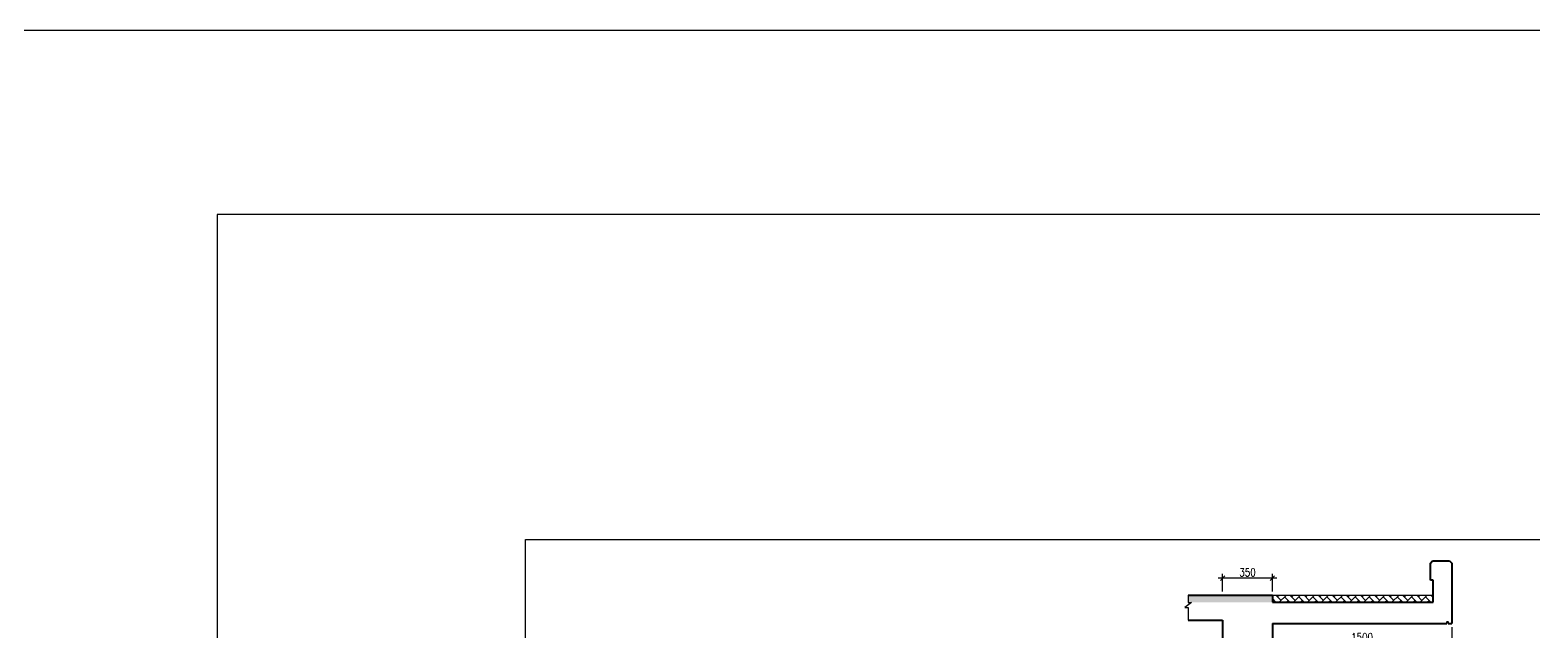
# Model space of a CAD drawing. Header units: millimetres. Extents: x 2061841 to 105821645, y -77612 to 48520811.
# Drawn here: x 105717309 to 105759587, y 48452619 to 48469551 of the extents above; entities that cross this region are included whole.
import ezdxf

# ---------------------------------------------------------------- set-up
doc = ezdxf.new("R2010")
doc.units = ezdxf.units.MM
doc.header["$LTSCALE"] = 10
doc.header["$MEASUREMENT"] = 0
doc.linetypes.add('E21yeHUG$0$0', pattern=[0])
doc.linetypes.add('HIDDEN', pattern=[0.375, 0.25, -0.125])
doc.layers.add('A-FIRE DOOR', color=1, linetype='Continuous', true_color=0xff0000)
for name, color, linetype in [('AS-COLS', 2, 'Continuous'), ('BORDER', 5, 'Continuous'), ('S-BEAM', 4, 'Continuous'), ('S-BEAM-1', 4, 'Continuous'), ('S-DIM', 7, 'Continuous'), ('S-OPENING', 6, 'Continuous'), ('S-SHADED', 252, 'Continuous')]:
    doc.layers.add(name, color=color, linetype=linetype)
doc.layers.add('DMA-slab', color=4, linetype='Continuous', lineweight=40)
doc.layers.add('S-Hatch Balcony', color=8, linetype='Continuous', lineweight=5)
doc.styles.add('200', font='romand.shx', dxfattribs={"width": 0.8, "height": 225})
doc.dimstyles.new('GR1', dxfattribs={"dimtxt": 225, "dimasz": 125, "dimexe": 125, "dimexo": 100, "dimgap": 50, "dimtad": 1, "dimdec": 0, "dimzin": 3, "dimdsep": 46, "dimtxsty": '200', "dimblk1": 'OBLIQUE', "dimblk2": 'OBLIQUE', "dimsah": 1, "dimcen": 0.0625, "dimdle": 125, "dimclrd": 3, "dimclre": 3, "dimclrt": 2, "dimadec": 0, "dimazin": 0, "dimtfac": 1, "dimtdec": 0, "dimtix": 1, "dimtmove": 0, "dimatfit": 3, "dimfxl": 1, "dimtolj": 1, "dimtzin": 0, "dimarcsym": 0})

# ---------------------------------------------------------------- blocks, each defined once
blk = doc.blocks.new('_Oblique')
at = {"color": 0, "linetype": 'ByBlock', "lineweight": -2}
blk.add_line((-0.5, -0.5), (0.5, 0.5), dxfattribs=at)
blk = doc.blocks.new('*D1062')
at = {"layer": 'Defpoints', "color": 0, "linetype": 'E21yeHUG$0$0', "transparency": 16777216}
for p in [(102987835, 48552147), (102987835, 48551670), (102989235, 48551670)]:
    blk.add_point(p, dxfattribs=at)
at = {"layer": 'S-DIM', "color": 3, "linetype": 'E21yeHUG$0$0', "lineweight": -2, "transparency": 16777216}
blk.add_line((102989360, 48552147), (102987710, 48552147), dxfattribs=at)
at = {"layer": 'S-DIM', "color": 3, "lineweight": -2, "transparency": 16777216}
for p, q in [((102987835, 48551770), (102987835, 48552272)), ((102989235, 48551770), (102989235, 48552272))]:
    blk.add_line(p, q, dxfattribs=at)
at = {"layer": 'S-DIM', "color": 3, "linetype": 'E21yeHUG$0$0', "lineweight": -2, "transparency": 16777216, "xscale": 125, "yscale": 125, "zscale": 125, "rotation": 180}
blk.add_blockref('_Oblique', (102987835, 48552147), dxfattribs=at)
at = {"layer": 'S-DIM', "color": 3, "linetype": 'E21yeHUG$0$0', "lineweight": -2, "transparency": 16777216, "xscale": 125, "yscale": 125, "zscale": 125}
blk.add_blockref('_Oblique', (102989235, 48552147), dxfattribs=at)
at = {"layer": 'S-DIM', "color": 2, "linetype": 'E21yeHUG$0$0', "transparency": 16777216, "insert": (102988535, 48552310), "char_height": 225, "attachment_point": 5, "style": '200'}
blk.add_mtext('\\A1;350', dxfattribs=at)
blk = doc.blocks.new('*D1063')
at = {"layer": 'Defpoints', "color": 0, "linetype": 'E21yeHUG$0$0', "transparency": 16777216}
for p in [(102994275, 48550870, -243658), (102989235, 48550582), (102994275, 48550322)]:
    blk.add_point(p, dxfattribs=at)
at = {"layer": 'S-DIM', "color": 3, "lineweight": -2, "transparency": 16777216}
for p, q in [((102989235, 48550482), (102989235, 48550197)), ((102994275, 48550770), (102994275, 48550197))]:
    blk.add_line(p, q, dxfattribs=at)
at = {"layer": 'S-DIM', "color": 3, "linetype": 'E21yeHUG$0$0', "lineweight": -2, "transparency": 16777216}
blk.add_line((102989110, 48550322), (102994400, 48550322), dxfattribs=at)
at = {"layer": 'S-DIM', "color": 3, "linetype": 'E21yeHUG$0$0', "lineweight": -2, "transparency": 16777216, "xscale": 125, "yscale": 125, "zscale": 125, "rotation": 180}
blk.add_blockref('_Oblique', (102989235, 48550322), dxfattribs=at)
at = {"layer": 'S-DIM', "color": 3, "linetype": 'E21yeHUG$0$0', "lineweight": -2, "transparency": 16777216, "xscale": 125, "yscale": 125, "zscale": 125}
blk.add_blockref('_Oblique', (102994275, 48550322), dxfattribs=at)
at = {"layer": 'S-DIM', "color": 2, "linetype": 'E21yeHUG$0$0', "transparency": 16777216, "char_height": 225, "attachment_point": 5, "style": '200'}
for s, insert in [('\\A1;1500\\P', (102991755, 48550484)), ('\\A1;AS/PLAN   ', (102991755, 48550100))]:
    blk.add_mtext(s, dxfattribs=dict(at, insert=insert))
blk = doc.blocks.new('TOWER-A TYPICAL FLOOR FRAMING PLAN N')
at = {"layer": 'S-Hatch Balcony'}
h = blk.add_hatch(dxfattribs=at)
h.set_pattern_fill('AR-HBONE', color=8, scale=35, style=0)
h.set_pattern_definition([(45, (102876775.44, 48525872.46), (2e-14, 197.9899), [420, -140]), (135, (102876874.43, 48525971.45), (2e-14, 197.9899), [420, -140])])
h.paths.add_polyline_path([(102993754.7, 48551470.3), (102989235.1, 48551471), (102989232.8, 48551471), (102989232.8, 48551669.8), (102989235.1, 48551669.8), (102993754.7, 48551669.8)])
at = {"layer": 'S-SHADED'}
h = blk.add_hatch(color=256, dxfattribs=at)
h.dxf.hatch_style = 1
h.paths.add_polyline_path([(102993754.7, 48551469.9), (102989235.1, 48551469.9), (102989235.1, 48551669.8), (102986863.9, 48551669.8), (102986863.9, 48551464.2), (102986959.2, 48551464.2), (102986775.8, 48551322.5), (102986865.1, 48551322.5), (102986865.1, 48550969.8), (102987835.1, 48550969.8), (102987835.1, 48548669.8), (102989235.1, 48548669.8), (102989235.1, 48550869.9), (102994135.1, 48550869.9), (102994135.1, 48550909.9), (102994175.1, 48550909.9), (102994175.1, 48550869.9), (102994275.1, 48550869.9), (102994275.1, 48552569.8), (102994215.1, 48552629.8), (102993735.1, 48552629.8), (102993675.1, 48552569.8), (102993675.1, 48552089.2), (102993754.7, 48552089.2), (102993754.7, 48551469.9)])
h.paths.add_polyline_path([(102993675.1, 48552089.2), (102993675.1, 48552569.8), (102993735.1, 48552629.8), (102994215.1, 48552629.8), (102994275.1, 48552569.8), (102994275.1, 48550869.9), (102994175.1, 48550869.9), (102994175.1, 48550909.9), (102994135.1, 48550909.9), (102994135.1, 48550869.9), (102989235.1, 48550869.9), (102989235.1, 48548669.8), (102987835.1, 48548669.8), (102987835.1, 48550969.8), (102986865.1, 48550969.8), (102986865.1, 48551322.5), (102986775.8, 48551322.5), (102986959.2, 48551464.2), (102986863.9, 48551464.2), (102986863.9, 48551469.9), (102993754.7, 48551469.9), (102993754.7, 48552089.2), (102993675.1, 48552089.2)])
at = {"layer": 'A-FIRE DOOR'}
blk.add_lwpolyline([(102968241.2, 48553234.4), (103017317, 48553234.4), (103017317, 48519249.1), (102968241.2, 48519249.1)], close=True, dxfattribs=at)
at = {"layer": 'AS-COLS'}
blk.add_lwpolyline([(102636137.1, 48567566), (103058644.9, 48567566), (103058644.9, 48493536.7), (102636137.1, 48493536.7)], close=True, dxfattribs=at)
at = {"layer": 'BORDER', "elevation": 101.1}
blk.add_lwpolyline([(102959565.4, 48502974.5), (103043665.4, 48502974.5), (103043665.4, 48562374.5), (102959565.4, 48562374.5)], close=True, dxfattribs=at)
at = {"layer": 'DMA-slab'}
for p, q in [((102993675.1, 48552569.8), (102993735.1, 48552629.8)), ((102993675.1, 48552089.2), (102993675.1, 48552569.8)), ((102993735.1, 48552629.8), (102994215.1, 48552629.8)), ((102994215.1, 48552629.8), (102994275.1, 48552569.8)), ((102994275.1, 48552569.8), (102994275.1, 48550869.9)), ((102993754.7, 48552089.2), (102993675.1, 48552089.2)), ((102993754.7, 48551469.9), (102993754.7, 48552089.2)), ((102986863.9, 48551669.8), (102989235.1, 48551669.8)), ((102989235.1, 48551669.8), (102989235.1, 48551469.9)), ((102994275.1, 48551669.8), (102994275.1, 48550869.9)), ((102989232.8, 48551469.9), (102993754.7, 48551469.9)), ((102994275.1, 48551469.9), (102994275.1, 48550869.9)), ((102986865.1, 48550969.8), (102987835.1, 48550969.8)), ((102987835.1, 48550969.8), (102987835.1, 48548669.8)), ((102989235.1, 48550869.9), (102994135.1, 48550869.9)), ((102989235.1, 48550869.9), (102989235.1, 48548669.8)), ((102994175.1, 48550869.9), (102994275.1, 48550869.9)), ((102994175.1, 48550869.9), (102994275.1, 48550869.9))]:
    blk.add_line(p, q, dxfattribs=at)
blk.add_lwpolyline([(102994175.1, 48550869.9), (102994175.1, 48550909.9), (102994135.1, 48550909.9), (102994135.1, 48550869.9)], dxfattribs=at)
at = {"layer": 'S-BEAM', "color": 6, "linetype": 'HIDDEN'}
blk.add_line((102989232.8, 48551669.8), (102993754.7, 48551669.8), dxfattribs=at)
at = {"layer": 'S-BEAM-1'}
for p, q in [((102986863.9, 48551669.8), (102986863.9, 48551464.2)), ((102986959.2, 48551464.2), (102986775.8, 48551322.5)), ((102986775.8, 48551322.5), (102986865.1, 48551322.5)), ((102986863.9, 48551464.2), (102986959.2, 48551464.2)), ((102986865.1, 48551322.5), (102986865.1, 48550969.8))]:
    blk.add_line(p, q, dxfattribs=at)
at = {"layer": 'S-DIM', "linetype": 'E21yeHUG$0$0'}
dim = blk.add_linear_dim(base=(102987835.1, 48552147), p1=(102989235.1, 48551669.8), p2=(102987835.1, 48551669.8), dimstyle='GR1', override={"dimlfac": 0.25, "dimfxl": 125}, dxfattribs=at)
dim.commit()
dim.dimension.update_dxf_attribs({"geometry": '*D1062', "text_midpoint": (102988535.1, 48552309.5)})
dim = blk.add_linear_dim(base=(102994275.1, 48550321.6), p1=(102989235.1, 48550582.2), p2=(102994275.1, 48550869.9, -243658), text='1500\\P\\XAS/PLAN   ', dimstyle='GR1', override={"dimlfac": 0.25, "dimtxsty": '200', "dimfxl": 125}, dxfattribs=at)
dim.commit()
dim.dimension.update_dxf_attribs({"geometry": '*D1063', "text_midpoint": (102991755.1, 48550321.6)})

msp = doc.modelspace()

# ---------------------------------------------------------------- block references
at = {"layer": 'S-OPENING'}
msp.add_blockref('TOWER-A TYPICAL FLOOR FRAMING PLAN N', (2763000.3, -98014.7), dxfattribs=at)

doc.saveas('drawing.dxf')
